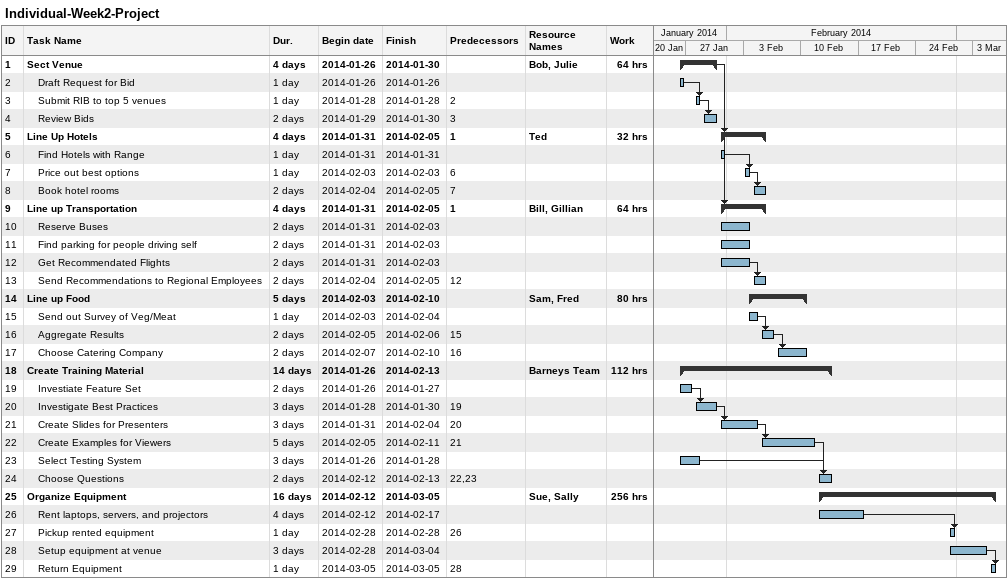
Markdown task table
Individual-Week2-Project

| ID | Level | Task | Duration | Start | Finish | Predecessors | Resources | Work (h) |
|---|---|---|---|---|---|---|---|---|
| 1 | 1 | **Sect Venue** | 4d | 2014-01-26 | 2014-01-30 |  | Bob, Julie | 64 |
| 2 | 2 | Draft Request for Bid | 1d | 2014-01-26 | 2014-01-26 |  |  |  |
| 3 | 2 | Submit RIB to top 5 venues | 1d | 2014-01-28 | 2014-01-28 | 2 |  |  |
| 4 | 2 | Review Bids | 2d | 2014-01-29 | 2014-01-30 | 3 |  |  |
| 5 | 1 | **Line Up Hotels** | 4d | 2014-01-31 | 2014-02-05 | 1 | Ted | 32 |
| 6 | 2 | Find Hotels with Range | 1d | 2014-01-31 | 2014-01-31 |  |  |  |
| 7 | 2 | Price out best options | 1d | 2014-02-03 | 2014-02-03 | 6 |  |  |
| 8 | 2 | Book hotel rooms | 2d | 2014-02-04 | 2014-02-05 | 7 |  |  |
| 9 | 1 | **Line up Transportation** | 4d | 2014-01-31 | 2014-02-05 | 1 | Bill, Gillian | 64 |
| 10 | 2 | Reserve Buses | 2d | 2014-01-31 | 2014-02-03 |  |  |  |
| 11 | 2 | Find parking for people driving self | 2d | 2014-01-31 | 2014-02-03 |  |  |  |
| 12 | 2 | Get Recommendated Flights | 2d | 2014-01-31 | 2014-02-03 |  |  |  |
| 13 | 2 | Send Recommendations to Regional Employees | 2d | 2014-02-04 | 2014-02-05 | 12 |  |  |
| 14 | 1 | **Line up Food** | 5d | 2014-02-03 | 2014-02-10 |  | Sam, Fred | 80 |
| 15 | 2 | Send out Survey of Veg/Meat | 1d | 2014-02-03 | 2014-02-04 |  |  |  |
| 16 | 2 | Aggregate Results | 2d | 2014-02-05 | 2014-02-06 | 15 |  |  |
| 17 | 2 | Choose Catering Company | 2d | 2014-02-07 | 2014-02-10 | 16 |  |  |
| 18 | 1 | **Create Training Material** | 14d | 2014-01-26 | 2014-02-13 |  | Barneys Team | 112 |
| 19 | 2 | Investiate Feature Set | 2d | 2014-01-26 | 2014-01-27 |  |  |  |
| 20 | 2 | Investigate Best Practices | 3d | 2014-01-28 | 2014-01-30 | 19 |  |  |
| 21 | 2 | Create Slides for Presenters | 3d | 2014-01-31 | 2014-02-04 | 20 |  |  |
| 22 | 2 | Create Examples for Viewers | 5d | 2014-02-05 | 2014-02-11 | 21 |  |  |
| 23 | 2 | Select Testing System | 3d | 2014-01-26 | 2014-01-28 |  |  |  |
| 24 | 2 | Choose Questions | 2d | 2014-02-12 | 2014-02-13 | 22, 23 |  |  |
| 25 | 1 | **Organize Equipment** | 16d | 2014-02-12 | 2014-03-05 |  | Sue, Sally | 256 |
| 26 | 2 | Rent laptops, servers, and projectors | 4d | 2014-02-12 | 2014-02-17 |  |  |  |
| 27 | 2 | Pickup rented equipment | 1d | 2014-02-28 | 2014-02-28 | 26 |  |  |
| 28 | 2 | Setup equipment at venue | 3d | 2014-02-28 | 2014-03-04 |  |  |  |
| 29 | 2 | Return Equipment | 1d | 2014-03-05 | 2014-03-05 | 28 |  |  |
